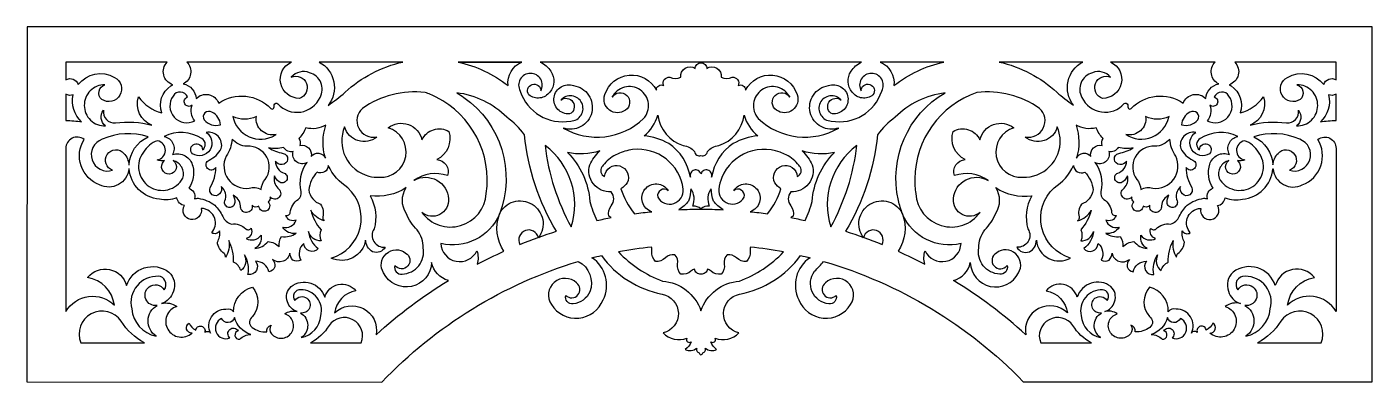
# Model space of a CAD drawing. Extents: x 1907 to 4205, y 120 to 727.
import ezdxf

# ---------------------------------------------------------------- set-up
doc = ezdxf.new("R2010")
doc.units = 0
doc.header["$MEASUREMENT"] = 0
doc.layers.add('DEFAULT_LAYER', color=1, linetype='Continuous')

msp = doc.modelspace()

# ---------------------------------------------------------------- linework, layer by layer
at = {"layer": 'DEFAULT_LAYER'}
for points in [[(4204.7, 120.7), (4204.7, 727.2), (1907, 727.2), (1906.7, 120.6), (2513.1, 120.1, -0.1297), (2848.7, 326.4, -0.378982), (2868.3, 274.6, -0.2707), (2840, 253.8, -0.252257), (2829.8, 257.6, -0.252257), (2827.4, 268.2, 0.208214), (2837.9, 264.1, 0.208214), (2848.1, 269, 0.208083), (2851.5, 279.9, 0.208083), (2845.8, 289.7, 0.3827), (2807.6, 290.6, 0.3824), (2802.6, 252.6, 0.2817), (2849.3, 229.6, 0.2816), (2891, 260.7, 0.3822), (2871.9, 332.6, -0.0055), (2888.2, 336.5, 0.1911), (2991.9, 270.5, -0.3543), (3019.6, 238, -0.3542), (2993.5, 204.1, 0.2865), (3034.2, 195, 0.3669), (3035.2, 189, 0.3672), (3041.3, 189, -0.1654), (3031.5, 176, 0.3037), (3050.9, 178.3, 0.227186), (3051.1, 173.4, 0.227186), (3055, 170.4, 0.2217), (3058.2, 166.6, 0.2217), (3061.5, 170.4, 0.227186), (3065.4, 173.4, 0.227186), (3065.5, 178.3, 0.3037), (3085, 176, -0.1654), (3075.2, 189, 0.3672), (3081.3, 189, 0.3669), (3082.3, 195, 0.2865), (3123, 204.1, -0.3542), (3096.9, 238, -0.3543), (3124.3, 270.5, 0.1911), (3228.3, 336.5, -0.0055), (3244.6, 332.6, 0.3822), (3225.5, 260.7, 0.2816), (3267.2, 229.6, 0.2817), (3313.9, 252.6, 0.3824), (3308.9, 290.6, 0.3827), (3270.7, 289.7, 0.208083), (3265, 279.9, 0.208083), (3268.4, 269, 0.208214), (3278.6, 264.1, 0.208214), (3289.1, 268.2, -0.252257), (3286.7, 257.6, -0.252257), (3276.5, 253.8, -0.2707), (3248.2, 274.6, -0.2705), (3252.4, 309.5, 0.0146), (3267.8, 326.4, -0.1297), (3608.8, 120.7), (4204.7, 120.7)], [(1973.3, 636.8, -0.229918), (1985.8, 637.9, -0.229918), (1994.3, 628.7, -0.3805), (2056.3, 640.8, -0.20738), (2067.5, 627.7, -0.20738), (2065.6, 610.5, -0.207512), (2051.7, 600.2, -0.207512), (2034.7, 603.2, -0.2732), (2030, 617.4, -0.2733), (2040.1, 628.4, 0.4194), (2004.7, 592.8, 0.4194), (2040.9, 558, -0.4136), (2037.6, 584.7, 0.227272), (2042.5, 569, 0.227272), (2057.9, 563, -0.1031), (2120.3, 559.1, -0.3944), (2097.5, 607.6, 0.1753), (2137, 580.4, -0.3425), (2152.5, 626.3, -0.0408), (2156.1, 628.3, -0.261139), (2140.4, 645, -0.261139), (2146.4, 667.2), (1973.3, 667.2), (1973.3, 636.8)], [(2335.5, 595.7, 0.253616), (2374.4, 581.7, 0.253616), (2407.5, 606.6, 0.230982), (2408.9, 632.1, 0.230982), (2389.6, 648.8, 0.3294), (2358.4, 641.1, -0.205666), (2373.7, 641.4, -0.205666), (2384.3, 630.5, -0.205578), (2383.8, 615.2, -0.205578), (2372.4, 605.1, -0.3534), (2340.3, 630.4, -0.3532), (2358.2, 667), (2358.5, 667.2), (2179.9, 667.2, -0.239396), (2186.4, 646.9, -0.239396), (2173.8, 629.8, -0.3479), (2195.8, 604.6, -0.255915), (2217.2, 611.4, -0.255915), (2234.4, 597, -0.3639), (2323.6, 587.8, 0.3751), (2328, 587.5, 0.1447), (2329.2, 594, -0.3079), (2331.7, 597, -0.308), (2335.5, 595.7)], [(2421.3, 593, 0.0273), (2450.2, 615.4, -0.1316), (2548.8, 667.2), (2406.1, 667.2, -0.220527), (2430.9, 633.6, -0.220527), (2421.3, 593)], [(2783.7, 667.2, -0.1556), (2801.7, 651.3, -0.348), (2799.8, 615.9, -0.210185), (2783.1, 605.7, -0.210185), (2764.3, 611.2, -0.243878), (2762.5, 621.5, -0.243878), (2769.9, 628.8, -0.244003), (2780.2, 627.1, -0.244003), (2784.6, 617.7, 0.266601), (2784.4, 637.8, 0.266601), (2766.9, 647.8, 0.266601), (2749.5, 637.7, 0.266601), (2749.4, 617.6, 0.3778), (2835.7, 566.3, 0.254397), (2853.6, 576.6, 0.254397), (2854.6, 597.2, 0.25452), (2837.9, 609.3, 0.25452), (2818.7, 601.8, -0.216763), (2829.8, 605.1, -0.216763), (2839.6, 598.8, -0.216633), (2841.3, 587.3, -0.216633), (2833.8, 578.4, -0.22633), (2813.7, 586.3, -0.22633), (2807.3, 606.9, -0.226373), (2819.2, 624.8, -0.226373), (2840.6, 626.9, -0.211409), (2866.3, 610.7, -0.211409), (2871.5, 580.8, -0.211497), (2853, 556.8, -0.211497), (2822.7, 554.4, 0.3319), (2960.3, 570.4, 0.216156), (2968.4, 596.3, 0.216156), (2954.3, 619.5, 0.216329), (2927.5, 624.1, 0.216329), (2906.4, 607, -0.226544), (2918.1, 614.6, -0.226544), (2931.4, 610.2, -0.226373), (2936.4, 597.1, -0.226373), (2929.3, 585, -0.3322), (2901.8, 585, -0.332), (2894, 611.4, -0.3053), (2935.5, 644.9, -0.3054), (2982.1, 619, -0.2724), (2986, 626.7, -0.2725), (2994.6, 627, -0.2712), (2995.6, 637.1, -0.2714), (3004.8, 641.2, 0.2226), (3023.9, 641.2, -0.3043), (3031.1, 656.8, -0.3045), (3048.3, 656, -0.414214), (3058.2, 665.9, -0.414214), (3068.2, 656, -0.3045), (3085.3, 656.8, -0.3043), (3092.6, 641.2, 0.2226), (3111.7, 641.2, -0.2714), (3120.9, 637.1, -0.2712), (3121.8, 627, -0.2725), (3130.4, 626.7, -0.2724), (3134.3, 619, -0.3054), (3181, 644.9, -0.3053), (3222.4, 611.4, -0.332), (3214.7, 585, -0.3322), (3187.2, 585, -0.226373), (3180.1, 597.1, -0.226373), (3185.1, 610.2, -0.226544), (3198.3, 614.6, -0.226544), (3210.1, 607, 0.216329), (3189, 624.1, 0.216329), (3162.2, 619.5, 0.216156), (3148, 596.3, 0.216156), (3156.2, 570.4, 0.3319), (3293.8, 554.4, -0.211497), (3263.5, 556.8, -0.211497), (3244.9, 580.8, -0.211409), (3250.2, 610.7, -0.211409), (3275.9, 626.9, -0.226373), (3297.3, 624.8, -0.226373), (3309.2, 606.9, -0.22633), (3302.7, 586.3, -0.22633), (3282.7, 578.4, -0.216633), (3275.2, 587.3, -0.216633), (3276.9, 598.8, -0.216763), (3286.7, 605.1, -0.216763), (3297.8, 601.8, 0.25452), (3278.6, 609.3, 0.25452), (3261.9, 597.2, 0.254397), (3262.9, 576.6, 0.254397), (3280.8, 566.3, 0.3778), (3367, 617.6, 0.266601), (3367, 637.7, 0.266601), (3349.5, 647.8, 0.266601), (3332.1, 637.8, 0.266601), (3331.9, 617.7, -0.244003), (3336.3, 627.1, -0.244003), (3346.6, 628.8, -0.243878), (3353.9, 621.5, -0.243878), (3352.1, 611.2, -0.210185), (3333.4, 605.7, -0.210185), (3316.7, 615.9, -0.348), (3314.7, 651.3, -0.1556), (3332.7, 667.2), (2783.7, 667.2)], [(3694.4, 593.7, -0.220527), (3685.4, 634.2, -0.220527), (3710.4, 667.2), (3567.7, 667.2, -0.1316), (3666.3, 615.4, 0.0273), (3694.4, 593.7)], [(3781.3, 596.1, -0.308), (3784.8, 597, -0.3079), (3787.3, 594, 0.1447), (3788.4, 587.5, 0.3751), (3792.9, 587.8, -0.3639), (3882, 597, -0.255915), (3899.3, 611.4, -0.255915), (3920.7, 604.6, -0.3479), (3942.7, 629.8, -0.239396), (3930.1, 646.9, -0.239396), (3936.6, 667.2), (3758, 667.2), (3758.3, 667, -0.3532), (3776.2, 630.4, -0.3534), (3744.1, 605.1, -0.205578), (3732.7, 615.2, -0.205578), (3732.2, 630.5, -0.205666), (3742.8, 641.4, -0.205666), (3758.1, 641.1, 0.3294), (3726.9, 648.8, 0.230982), (3707.6, 632.1, 0.230982), (3709, 606.6, 0.253616), (3742.3, 581.8, 0.253616), (3781.3, 596.1)], [(4143.2, 636.8), (4143.2, 667.2), (3970, 667.2, -0.261139), (3976.1, 645, -0.261139), (3960.3, 628.3, -0.0408), (3964, 626.3, -0.3425), (3979.5, 580.4, 0.1753), (4019, 607.6, -0.3944), (3996.2, 559.1, -0.1031), (4058.6, 563, 0.227272), (4073.9, 569, 0.227272), (4078.9, 584.7, -0.4136), (4075.6, 558, 0.4194), (4111.8, 592.8, 0.4194), (4076.4, 628.4, -0.2733), (4086.5, 617.4, -0.2732), (4081.8, 603.2, -0.207512), (4064.8, 600.2, -0.207512), (4050.9, 610.5, -0.20738), (4048.9, 627.7, -0.20738), (4060.1, 640.8, -0.3805), (4122.2, 628.7, -0.229918), (4130.7, 637.9, -0.229918), (4143.2, 636.8)], [(1973.3, 567, -0.0571), (2000.2, 564.7, -0.2747), (1985.9, 611.2, -0.2334), (1973.3, 612.2), (1973.3, 567)], [(2193.4, 566.6, -0.2558), (2189, 593.2, -0.223628), (2182.1, 591.5, -0.223628), (2176.5, 595.7, -0.223499), (2176.1, 602.7, -0.223499), (2181.3, 607.5, 0.2814), (2169.3, 615.9, 0.2814), (2156.3, 609.1, 0.3458), (2158.2, 573.2, 0.3461), (2193.4, 566.6)], [(2586.8, 615.3, 0.1799), (2479.8, 588, 0.3354), (2473.5, 554.2, 0.3357), (2504.3, 539, -0.255054), (2472.2, 532.8, -0.255054), (2449.5, 556.4, 0.21776), (2450.9, 504.9, 0.21776), (2490.7, 472.2, 0.0736), (2508.8, 470.2, 0.3792), (2553.8, 505.8, 0.3791), (2523.9, 554.8, -0.256898), (2558.5, 560.4, -0.256898), (2581.6, 534.2, -0.210098), (2601.5, 551.5, -0.210098), (2627.7, 548.5, -0.3695), (2606.8, 500.5, -0.233148), (2622.8, 491.4, -0.233148), (2625.2, 473.2, 0.2388), (2567.9, 464.9, -0.0075), (2568.9, 465.5, -0.254931), (2606.8, 465.2, -0.254931), (2627, 433.3, -0.3024), (2612, 406.5, -0.3026), (2581.5, 410.1, 0.3161), (2647.7, 387.6, 0.3159), (2691.4, 442.2, 0.3244), (2605.8, 607.3, 0.0325), (2586.8, 615.3)], [(2749, 355.5, -0.0201), (2811.5, 377.9, -0.1129), (2756.9, 543, 0.0712), (2726.5, 572.8, 0.1682), (2641.1, 614.5, -0.0213), (2653.2, 606.8, -0.3456), (2713.8, 407.4, -0.3695), (2614, 357.1, 0.3476), (2639.8, 326.6, 0.3478), (2675.5, 344.7, -0.1466), (2675.9, 321.7, -0.0153), (2721.3, 343.7, -0.2296), (2713.8, 407.4, -0.212675), (2738, 428.3, -0.212675), (2769.6, 424.2, -0.212544), (2787.8, 398, -0.212544), (2780.5, 366.9, 0.215808), (2772.1, 378.1, 0.215808), (2758.2, 379.1, 0.215678), (2748.3, 369.4, 0.215678), (2749, 355.5)], [(3305, 377.9, -0.0201), (3367.5, 355.5, 0.215678), (3368.2, 369.4, 0.215678), (3358.2, 379.1, 0.215808), (3344.4, 378.1, 0.215808), (3336, 366.9, -0.212544), (3328.7, 398, -0.212544), (3346.8, 424.2, -0.212675), (3378.5, 428.3, -0.212675), (3402.7, 407.4, -0.2296), (3395.2, 343.7, -0.0153), (3440.6, 321.7, -0.1466), (3441, 344.7, 0.3478), (3476.7, 326.6, 0.3476), (3502.5, 357.1, -0.3695), (3402.7, 407.4, -0.0358), (3395.6, 430.5, -0.3295), (3475.3, 614.5, 0.1682), (3390, 572.8, 0.0712), (3359.6, 543, -0.1129), (3305, 377.9)], [(3425.1, 442.2, 0.3159), (3468.8, 387.6, 0.3161), (3535, 410.1, -0.3026), (3504.5, 406.5, -0.3024), (3489.4, 433.3, -0.0058), (3489.5, 434.2, -0.255833), (3510.6, 465.7, -0.255833), (3548.6, 464.9, 0.2388), (3491.2, 473.2, -0.233148), (3493.7, 491.4, -0.233148), (3509.7, 500.5, -0.3695), (3488.8, 548.5, -0.210098), (3515, 551.5, -0.210098), (3534.8, 534.2, -0.256898), (3558, 560.4, -0.256898), (3592.6, 554.8, 0.3791), (3562.7, 505.8, 0.3792), (3607.7, 470.2, 0.208828), (3653.9, 488.4, 0.208828), (3671.9, 534.6, 0.0908), (3666.9, 556.4, -0.255054), (3644.3, 532.8, -0.255054), (3612.2, 539, 0.3357), (3643, 554.2, 0.3354), (3636.7, 588, 0.1799), (3529.7, 615.3, 0.3158), (3423.4, 467.7, 0.0403), (3425.1, 442.2)], [(3927.5, 593.2, -0.2558), (3923.1, 566.6, 0.3461), (3958.3, 573.2, 0.3458), (3960.2, 609.1, 0.2814), (3947.2, 615.9, 0.2814), (3935.2, 607.5, -0.223499), (3940.4, 602.7, -0.223499), (3940, 595.7, -0.223628), (3934.3, 591.5, -0.223628), (3927.5, 593.2)], [(4143.2, 567), (4143.2, 612.2, -0.2334), (4130.5, 611.2, -0.2747), (4116.3, 564.7, -0.0571), (4143.2, 567)], [(2209.4, 568.3, 0.2918), (2237.2, 559.8, 0.2837), (2222.9, 581.3, 0.3517), (2210.9, 580.2, 0.3514), (2209.4, 568.3)], [(2984.5, 576.5, 0.2911), (3028, 524.3, -0.2056), (3047.1, 514, 0.212151), (3051.1, 508.1, 0.212151), (3058.2, 507.2, 0.212151), (3065.3, 508.1, 0.212151), (3069.4, 514, -0.2056), (3088.5, 524.3, 0.2911), (3132, 576.5, 0.1571), (3155.4, 540.8, 0.1162), (3113.4, 527.8, 0.2071), (3076.3, 470.5, 0.4185), (3070, 482.4, 0.4187), (3058.2, 475.9, 0.4187), (3046.5, 482.4, 0.4185), (3040.1, 470.5, 0.2071), (3003.1, 527.8, 0.1162), (2961, 540.8, 0.1571), (2984.5, 576.5)], [(3893.6, 581.3, 0.2837), (3879.3, 559.8, 0.2918), (3907.1, 568.3, 0.3514), (3905.6, 580.2, 0.3517), (3893.6, 581.3)], [(2298.7, 574.1, -0.2399), (2258.6, 574.1, 0.24467), (2286.3, 539.4, 0.24467), (2330.6, 542.2, 0.0107), (2332.4, 543.3, -0.248288), (2307.4, 549.8, -0.248288), (2298.7, 574.1)], [(2371.4, 536.7, -0.2112), (2372.9, 524.5, -0.259959), (2387.8, 520.5, -0.259959), (2392.3, 505.8, -0.265553), (2405.2, 511.4, -0.265553), (2416.6, 503.1, -0.157), (2417.6, 559.5, -0.2057), (2383.2, 554.8, -0.0959), (2371.4, 536.7)], [(3743.6, 524.5, -0.2112), (3745.1, 536.7, -0.0959), (3733.3, 554.8, -0.2057), (3698.9, 559.5, -0.157), (3699.9, 503.1, -0.265553), (3711.3, 511.4, -0.265553), (3724.2, 505.8, -0.259959), (3728.7, 520.5, -0.259959), (3743.6, 524.5)], [(3857.9, 574.1, -0.2399), (3817.8, 574.1, -0.248288), (3809.1, 549.8, -0.248288), (3784.1, 543.3, 0.247292), (3828.7, 538.8, 0.247292), (3857.6, 573, 0.0057), (3857.9, 574.1)], [(2573.5, 380.1, -0.1009), (2554.7, 408.8, -0.3009), (2554.7, 452.5, -0.1768), (2493.1, 438.4, -0.2024), (2499.7, 381.9, 0.2866), (2499.5, 360.3, 0.2868), (2518.9, 350.7, -0.3578), (2497.2, 342.8, -0.2409), (2485.2, 362.7, -0.237418), (2463.6, 332.7, -0.237418), (2426.7, 332.2, 0.2711), (2475.9, 384, 0.271), (2454.9, 452.4, -0.1391), (2421.6, 490.1, -0.258328), (2415.1, 479.4, -0.258328), (2402.6, 479.2, 0.163), (2388.2, 448.5, 0.2751), (2408.5, 424.1, -0.2274), (2412.1, 402.4, 0.2788), (2414.7, 396, -0.2109), (2391.7, 413.9, 0.1195), (2409.2, 380.5, 0.2137), (2409.5, 361.5, -0.3571), (2387.5, 377.8, 0.2079), (2404.4, 348.4, -0.318), (2389.1, 344.2, -0.3178), (2380, 357.2, 0.3569), (2374.4, 328.8, -0.3228), (2361.2, 328.8, -0.2065), (2355.9, 340.4, -0.264382), (2344.2, 326.6, -0.264382), (2326.5, 329.6, -0.2075), (2330, 317.2, -0.3227), (2320, 308.6, 0.357), (2297.2, 326.6, -0.3177), (2298.8, 310.8, -0.318), (2284.4, 304.1, 0.2078), (2278.2, 337.4, -0.3569), (2272.1, 310.7, 0.2138), (2259.9, 325.3, 0.1195), (2251.6, 362.1, -0.2108), (2245.7, 333.5, 0.2788), (2243.5, 340.1, -0.2275), (2232.1, 359.2, 0.1679), (2236, 378.8, -0.206502), (2230, 374.1, -0.206502), (2222.5, 375.2, 0.2468), (2227.8, 399.9, 0.3197), (2204.3, 416.9, -0.250276), (2200.5, 402.7, -0.250276), (2186.6, 398, -0.250234), (2175, 407.1, -0.250234), (2176, 421.8, -0.3368), (2162.8, 435.1, -0.1652), (2133, 433, -0.3722), (2081.4, 484.4, -0.0254), (2081, 484.4, -0.246877), (2063.1, 457.7, -0.246877), (2031, 457.3, -0.2241), (1999.4, 489.8, -0.2241), (2004.3, 534.8, 0.2863), (1984, 536.9, 0.2861), (1973.3, 519.5), (1973.3, 240.8, -0.23196), (2012.1, 266.4, -0.23196), (2056.1, 251.4, 0.3262), (2010.3, 299.1, -0.2822), (2048, 312.5, -0.2821), (2077.1, 285, -0.244837), (2107.1, 315.3, -0.244837), (2149.2, 308.1, -0.3131), (2156.9, 275.4, -0.2527), (2136.5, 254.3, -0.2275), (2162.7, 249.4, 0.227357), (2145.7, 233.6, 0.227357), (2147.4, 210.4, 0.227528), (2166.6, 197.3, 0.227528), (2188.8, 203.9, -0.3456), (2179.6, 210.5, -0.3454), (2183.8, 221, 0.1756), (2195.2, 208.6, -0.21975), (2198.4, 214.4, -0.21975), (2204.9, 215.7, -0.219707), (2210.1, 211.6, -0.219707), (2210.4, 205, -0.235519), (2215.7, 206.8, -0.235519), (2220.4, 203.7, -0.261179), (2221.9, 231.6, -0.261179), (2246.5, 244.9, -0.3348), (2259.9, 240.3, -0.3556), (2292.2, 282.3, -0.3668), (2292.3, 232.1, 0.257184), (2286.9, 223.1, 0.257184), (2291.5, 213.7, 0.1842), (2316.4, 205.8, -0.4022), (2324.1, 217.4, 0.3406), (2324.5, 202.7, 0.236828), (2342, 195, 0.236828), (2358.7, 204.4, 0.236659), (2361.1, 223.5, 0.236659), (2347.3, 236.8, -0.2275), (2368.2, 240.7, -0.2527), (2351.9, 257.5, -0.3131), (2358.1, 283.5, -0.244837), (2391.6, 289.3, -0.244837), (2415.6, 265.1, -0.2821), (2438.7, 287, -0.2822), (2468.7, 276.3, 0.3262), (2432.3, 238.3, -0.328), (2481.5, 245.8, -0.3277), (2503.4, 201.1, -0.0469), (2626.8, 293.8, -0.2831), (2598.1, 324.4, -0.3415), (2564, 283.8, -0.3416), (2516, 306.6, -0.3634), (2520.5, 339.5, -0.3637), (2553.7, 340.7, -0.225173), (2560.9, 330.6, -0.225173), (2557.6, 318.7, -0.225345), (2546.3, 313.6, -0.225345), (2535.2, 319.2, 0.252257), (2537.7, 308.6, 0.252257), (2547.9, 304.8, 0.220268), (2576.1, 319, 0.220268), (2583.6, 349.6, 0.174281), (2573.5, 380.1)], [(2072.4, 511.1, -0.161), (2081.1, 491.2, -0.0143), (2081.3, 491.2, -0.281), (2113.8, 539.3, 0.1899), (2035.5, 535.1, 0.4106), (2018.1, 499.9, 0.4109), (2053.1, 482.1, -0.232214), (2041.9, 493.4, -0.232214), (2044, 509.1, -0.232384), (2057.8, 517.1, -0.232384), (2072.4, 511.1)], [(2105.9, 513, 0.209222), (2098, 481.6, 0.209222), (2115.7, 454.4, 0.209397), (2147.6, 449, 0.209397), (2173.2, 468.8, 0.201652), (2171.1, 487.3, 0.201652), (2156.4, 498.7, -0.3201), (2161.6, 484.9, -0.3203), (2150.2, 475.5, -0.3203), (2137.7, 483.2, -0.3201), (2140.9, 497.6, -0.0143), (2141.7, 498.9, -0.1537), (2129.1, 499.9, 0.3692), (2143.3, 515.9, 0.3692), (2129.8, 532.5, 0.193), (2105.9, 513)], [(2190, 489, -0.2327), (2183.2, 451.8, -0.3826), (2193.2, 433.6, -0.0589), (2199.5, 434.3, -0.1219), (2227.7, 422.6, -0.0812), (2241.2, 403.2, 0.2245), (2256, 390.3, -0.2291), (2280.7, 381.9, 0.207117), (2285.5, 380.5, 0.207117), (2289.8, 383, -0.214939), (2289.6, 372.3, -0.214939), (2281.5, 365.5, 0.3854), (2306.7, 371.2, -0.3235), (2295.9, 348.5, 0.1994), (2318.7, 360.3, -0.1769), (2337.8, 351.2, -0.1869), (2341.8, 368.9, 0.1995), (2366.8, 374.7, -0.3237), (2343.8, 384.9, 0.3853), (2366.7, 396.9, -0.21507), (2356.1, 396.9, -0.21507), (2349, 404.8, 0.207073), (2354, 405.8, 0.207073), (2356.7, 410, -0.229), (2370, 432.4, 0.3119), (2375.1, 445.6, -0.21), (2385.2, 495.7, -0.316), (2367, 496.6, -0.3157), (2361.7, 514.1, -0.3291), (2345.2, 521.3, -0.1137), (2319.7, 520.3, 0.0896), (2344.4, 511.1, -0.3762), (2352, 500.8, -0.3763), (2342.7, 491.9, -0.2833), (2331.2, 497.6, 0.3233), (2346.3, 477.3, -0.217067), (2351.1, 472, -0.217067), (2350.3, 464.9, -0.21724), (2344.4, 460.8, -0.21724), (2337.4, 462.6, -0.1227), (2329.6, 472.6, 0.2499), (2335.4, 451.4, -0.224787), (2340.2, 444.2, -0.224787), (2337.6, 436, -0.224959), (2329.6, 432.8, -0.224959), (2322.1, 436.9, -0.3025), (2318.6, 428, -0.249117), (2321.4, 419.8, -0.249117), (2316.2, 412.9, -0.249241), (2307.6, 413.4, -0.249241), (2303.1, 420.8, -0.4003), (2291.4, 422.5, -0.22483), (2289.7, 414, -0.22483), (2282.1, 410, -0.22483), (2274.2, 413.3, -0.22483), (2271.7, 421.5, 0.2499), (2259.1, 439.5, -0.1227), (2261.8, 427.1, -0.217153), (2258.8, 420.6, -0.217153), (2251.8, 418.6, -0.21711), (2245.8, 422.6, -0.21711), (2244.8, 429.7, 0.3232), (2238.8, 454.3, -0.2831), (2235.9, 441.8, -0.3764), (2223.2, 440.3, -0.3761), (2220, 452.7, 0.1209), (2229.7, 486.8, -0.236152), (2222.8, 482.5, -0.236152), (2215.2, 485.4, -0.235984), (2213, 493.2, -0.235984), (2217.9, 499.7, 0.1632), (2238.8, 519.1, 0.25657), (2233.4, 540.2, 0.25657), (2212.7, 547, -0.416), (2219.5, 517.1, -0.4163), (2189.6, 510.5, -0.254725), (2186.7, 519.6, -0.254725), (2192.9, 526.9, -0.254848), (2202.3, 525.8, -0.254848), (2206.5, 517.2, 0.2686), (2211.5, 527, 0.2686), (2205.5, 536.2, 0.2663), (2141.3, 539.8, -0.241536), (2156.2, 528, -0.241536), (2155.3, 508.9, -0.212718), (2177.1, 506.7, -0.212718), (2190, 489)], [(2286.5, 451.6, -0.2366), (2306.7, 449.3, -0.1534), (2313.8, 466.6, 0.2926), (2316.5, 504.8, 0.2928), (2282.9, 523.2, -0.2113), (2257.1, 535.6, -0.1425), (2247.2, 506.3, 0.2756), (2250.5, 467.2, 0.2758), (2286.5, 451.6)], [(3543, 380.1, 0.1009), (3561.8, 408.8, 0.3009), (3561.8, 452.5, 0.1768), (3623.3, 438.4, 0.2024), (3616.8, 381.9, -0.2866), (3616.9, 360.3, -0.2868), (3597.6, 350.7, 0.3578), (3619.3, 342.8, 0.293), (3631.2, 362.7, 0.25341), (3652.2, 331.6, 0.25341), (3689.7, 332.2, -0.2711), (3640.5, 384, -0.271), (3661.6, 452.4, 0.1391), (3694.8, 490.1, 0.258328), (3701.4, 479.4, 0.258328), (3713.9, 479.2, -0.163), (3728.3, 448.5, -0.2751), (3708, 424.1, 0.2274), (3704.4, 402.4, -0.2788), (3701.7, 396, 0.2109), (3724.8, 413.9, -0.1195), (3707.2, 380.5, -0.2137), (3707, 361.5, 0.3571), (3729, 377.8, -0.2079), (3712.1, 348.4, 0.318), (3727.4, 344.2, 0.3178), (3736.5, 357.2, -0.3569), (3742, 328.8, 0.3228), (3755.3, 328.8, 0.2065), (3760.6, 340.4, 0.264382), (3772.2, 326.6, 0.264382), (3790, 329.6, 0.2075), (3786.5, 317.2, 0.3227), (3796.5, 308.6, -0.357), (3819.3, 326.6, 0.3177), (3817.7, 310.8, 0.318), (3832, 304.1, -0.2078), (3838.3, 337.4, 0.3569), (3844.4, 310.7, -0.2138), (3856.5, 325.3, -0.1195), (3864.9, 362.1, 0.2108), (3870.8, 333.5, -0.2788), (3873, 340.1, 0.2275), (3884.3, 359.2, -0.1679), (3880.5, 378.8, 0.206502), (3886.5, 374.1, 0.206502), (3894, 375.2, -0.2468), (3888.7, 399.9, -0.3197), (3912.2, 416.9, 0.250276), (3916, 402.7, 0.250276), (3929.9, 398, 0.250234), (3941.5, 407.1, 0.250234), (3940.5, 421.8, 0.3368), (3953.7, 435.1, 0.1652), (3983.5, 433, 0.3722), (4035.1, 484.4, 0.0254), (4035.5, 484.4, 0.246877), (4053.3, 457.7, 0.246877), (4085.5, 457.3, 0.2241), (4117.1, 489.8, 0.2241), (4112.2, 534.8, -0.2863), (4132.5, 536.9, -0.2861), (4143.2, 519.5), (4143.2, 240.8, 0.23196), (4104.4, 266.4, 0.23196), (4060.4, 251.4, -0.3262), (4106.2, 299.1, 0.2822), (4068.5, 312.5, 0.2821), (4039.4, 285, 0.244837), (4009.3, 315.3, 0.244837), (3967.3, 308.1, 0.3131), (3959.5, 275.4, 0.2527), (3980, 254.3, 0.2275), (3953.8, 249.4, -0.227357), (3970.8, 233.6, -0.227357), (3969, 210.4, -0.227528), (3949.9, 197.3, -0.227528), (3927.7, 203.9, 0.3456), (3936.9, 210.5, 0.3454), (3932.7, 221, -0.1756), (3921.3, 208.6, 0.21975), (3918.1, 214.4, 0.21975), (3911.6, 215.7, 0.219707), (3906.4, 211.6, 0.219707), (3906.1, 205, 0.235519), (3900.8, 206.8, 0.235519), (3896.1, 203.7, 0.261179), (3894.6, 231.6, 0.261179), (3870, 244.9, 0.3348), (3856.6, 240.3, 0.3556), (3824.3, 282.3, 0.3668), (3824.2, 232.1, -0.257184), (3829.6, 223.1, -0.257184), (3824.9, 213.7, -0.1842), (3800.1, 205.8, 0.4022), (3792.3, 217.4, -0.3406), (3792, 202.7, -0.236828), (3774.5, 195, -0.236828), (3757.8, 204.4, -0.236659), (3755.3, 223.5, -0.236659), (3769.2, 236.8, 0.2275), (3748.2, 240.7, 0.2527), (3764.5, 257.5, 0.3131), (3758.4, 283.5, 0.244837), (3724.9, 289.3, 0.244837), (3700.9, 265.1, 0.2821), (3677.8, 287, 0.2822), (3647.8, 276.3, -0.3262), (3684.2, 238.3, 0.328), (3635, 245.8, 0.3277), (3613.1, 201.1, 0.0469), (3489.6, 293.8, 0.2831), (3518.3, 324.4, 0.3415), (3552.5, 283.8, 0.3416), (3600.5, 306.6, 0.3634), (3595.9, 339.5, 0.3637), (3562.8, 340.7, 0.225173), (3555.6, 330.6, 0.225173), (3558.9, 318.7, 0.225345), (3570.2, 313.6, 0.225345), (3581.3, 319.2, -0.252257), (3578.8, 308.6, -0.252257), (3568.6, 304.8, -0.220268), (3540.4, 319, -0.220268), (3532.9, 349.6, -0.17164), (3543, 380.1)], [(3927.5, 492.4, -0.212718), (3940.6, 508.2, -0.212718), (3961.2, 508.9, -0.241536), (3960.3, 528, -0.241536), (3975.2, 539.8, 0.2663), (3911, 536.2, 0.2686), (3905, 527, 0.2686), (3910, 517.2, -0.254848), (3914.2, 525.8, -0.254848), (3923.6, 526.9, -0.254725), (3929.7, 519.6, -0.254725), (3926.9, 510.5, -0.4163), (3897, 517.1, -0.416), (3903.7, 547, 0.25657), (3883, 540.2, 0.25657), (3877.7, 519.1, 0.1632), (3898.6, 499.7, -0.235984), (3903.5, 493.2, -0.235984), (3901.3, 485.4, -0.236152), (3893.7, 482.5, -0.236152), (3886.8, 486.8, 0.1209), (3896.5, 452.7, -0.3761), (3893.3, 440.3, -0.3764), (3880.6, 441.8, -0.2831), (3877.6, 454.3, 0.3232), (3871.7, 429.7, -0.21711), (3870.7, 422.6, -0.21711), (3864.7, 418.6, -0.217153), (3857.7, 420.6, -0.217153), (3854.6, 427.1, -0.1227), (3857.4, 439.5, 0.2499), (3844.8, 421.5, -0.22483), (3842.3, 413.3, -0.22483), (3834.4, 410, -0.22483), (3826.8, 414, -0.22483), (3825.1, 422.5, -0.4003), (3813.4, 420.8, -0.249241), (3808.9, 413.4, -0.249241), (3800.3, 412.9, -0.249117), (3795.1, 419.8, -0.249117), (3797.9, 428, -0.3025), (3794.4, 436.9, -0.224959), (3786.8, 432.8, -0.224959), (3778.9, 436, -0.224787), (3776.3, 444.2, -0.224787), (3781.1, 451.4, 0.2499), (3786.9, 472.6, -0.1227), (3779.1, 462.6, -0.21724), (3772.1, 460.8, -0.21724), (3766.2, 464.9, -0.217067), (3765.3, 472, -0.217067), (3770.2, 477.3, 0.3233), (3785.2, 497.6, -0.2833), (3773.8, 491.9, -0.3763), (3764.5, 500.8, -0.3762), (3772, 511.1, 0.0896), (3796.8, 520.3, -0.1137), (3771.2, 521.3, -0.3291), (3754.7, 514.1, -0.3157), (3749.4, 496.6, -0.316), (3731.3, 495.7, -0.21), (3741.4, 445.6, 0.3119), (3746.5, 432.4, -0.229), (3759.8, 410, 0.207073), (3762.5, 405.8, 0.207073), (3767.5, 404.8, -0.21507), (3760.4, 396.9, -0.21507), (3749.8, 396.9, 0.3853), (3772.6, 384.9, -0.3237), (3749.6, 374.7, 0.1995), (3774.6, 368.9, -0.1869), (3778.7, 351.2, -0.1769), (3797.8, 360.3, 0.1994), (3820.6, 348.5, -0.3235), (3809.8, 371.2, 0.3854), (3834.9, 365.5, -0.214939), (3826.8, 372.3, -0.214939), (3826.6, 383, 0.207117), (3831, 380.5, 0.207117), (3835.8, 381.9, -0.2291), (3860.5, 390.3, 0.2245), (3875.3, 403.2, -0.0812), (3888.8, 422.6, -0.1219), (3917, 434.3, -0.0589), (3923.3, 433.6, -0.3826), (3933.2, 451.8, -0.2327), (3927.5, 492.4)], [(3869.3, 506.3, -0.1425), (3859.4, 535.6, -0.2113), (3833.5, 523.2, 0.2928), (3800, 504.8, 0.2926), (3802.6, 466.6, -0.1534), (3809.8, 449.3, -0.2366), (3830, 451.6, 0.2758), (3866, 467.2, 0.2756), (3869.3, 506.3)], [(3986.7, 532.5, 0.3692), (3973.1, 515.9, 0.3692), (3987.4, 499.9, -0.1537), (3974.7, 498.9, -0.0143), (3975.6, 497.6, -0.3201), (3978.8, 483.2, -0.3203), (3966.3, 475.5, -0.3203), (3954.9, 484.9, -0.3201), (3960, 498.7, 0.201652), (3945.4, 487.3, 0.201652), (3943.2, 468.8, 0.209397), (3968.9, 449, 0.209397), (4000.8, 454.4, 0.209222), (4018.5, 481.6, 0.209222), (4010.5, 513, 0.193), (3986.7, 532.5)], [(4035.4, 491.2, -0.161), (4044, 511.1, -0.232384), (4058.7, 517.1, -0.232384), (4072.4, 509.1, -0.232214), (4074.5, 493.4, -0.232214), (4063.4, 482.1, 0.4109), (4098.3, 499.9, 0.4106), (4081, 535.1, 0.1899), (4002.7, 539.3, -0.281), (4035.2, 491.2, -0.0143), (4035.4, 491.2)], [(2792, 524.5, 0.097), (2836.5, 385.3, 0.3198), (2792, 524.5)], [(2880.4, 396.3, -0.0076), (2905, 401.3, -0.0545), (2900.9, 403.8, -0.2136), (2904.8, 421.4, 0.36), (2904.8, 445.2, -0.246503), (2874.5, 458.8, -0.246503), (2868.4, 491.5, -0.0904), (2885.2, 515.3, -0.1361), (2830.1, 512.7, -0.1803), (2868.4, 428.9, 0.043), (2880.4, 396.3)], [(2944.4, 407.8, -0.0091), (2974.2, 411.4, -0.24617), (2958.3, 427.4, -0.24617), (2962.4, 449.6, -0.246336), (2983, 458.9, -0.246336), (3002.4, 447.2, 0.3271), (2989.4, 448.4, 0.3269), (2984.3, 436.4, 0.3574), (3011.7, 425.4, 0.3573), (3027.8, 450.1, 0.4112), (2941.5, 517.5, 0.0871), (2915.8, 509.7, 0.135), (2893.2, 493.2, 0.0238), (2889, 488, 0.237713), (2887.3, 478.7, 0.237713), (2893.7, 471.8, -0.224573), (2902.5, 486.8, -0.224573), (2919.7, 489.5, -0.224487), (2932.7, 477.9, -0.224487), (2932, 460.6, -0.1011), (2921.6, 450.7, 0.0923), (2944.4, 407.8)], [(3142.3, 411.4, -0.0091), (3172.1, 407.8, 0.0923), (3194.8, 450.7, -0.1011), (3184.5, 460.6, -0.224487), (3183.8, 477.9, -0.224487), (3196.8, 489.5, -0.224573), (3214, 486.8, -0.224573), (3222.8, 471.8, 0.237713), (3229.2, 478.7, 0.237713), (3227.5, 488, 0.0238), (3223.3, 493.2, 0.135), (3200.7, 509.7, 0.208959), (3138.5, 513.1, 0.208959), (3093.8, 469.7, 0.0652), (3088.7, 450.1, 0.3573), (3104.8, 425.4, 0.3574), (3132.1, 436.4, 0.3269), (3127.1, 448.4, 0.3271), (3114.1, 447.2, -0.246336), (3133.5, 458.9, -0.246336), (3154.1, 449.6, -0.24617), (3158.2, 427.4, -0.24617), (3142.3, 411.4)], [(3211.5, 401.3, -0.0076), (3236.1, 396.3, 0.043), (3248.1, 428.9, -0.1803), (3286.4, 512.7, -0.1361), (3231.3, 515.3, -0.0904), (3248.1, 491.5, -0.246503), (3242, 458.8, -0.246503), (3211.7, 445.2, 0.36), (3211.7, 421.4, -0.2136), (3215.6, 403.8, -0.0545), (3211.5, 401.3)], [(3280, 385.3, 0.097), (3324.5, 524.5, 0.3198), (3280, 385.3)], [(3020.2, 414.8, -0.0115), (3058.2, 415.6, -0.0115), (3096.3, 414.8, -0.1057), (3079.5, 429.6, -0.0626), (3075.4, 450.6, 0.2469), (3072.2, 421, 0.203), (3058.2, 416.1, 0.203), (3044.3, 421, 0.2469), (3041.1, 450.6, -0.0626), (3037, 429.6, -0.1057), (3020.2, 414.8)], [(2917.3, 342.5, 0.1127), (2992.5, 292.8, -0.297), (3058.2, 242.2, -0.297), (3124, 292.8, 0.1127), (3199.2, 342.5, 0.0187), (3142.8, 351, 0.1036), (3142.2, 343.3, -0.2136), (3136, 326.4, -0.2137), (3118.9, 332.3, 0.2387), (3103, 337.8, 0.2385), (3098.1, 321.7, -0.2136), (3092.7, 304.5, -0.2137), (3075.4, 309.5, 0.0996), (3069.2, 313.4, -0.207424), (3065.6, 306.7, -0.207424), (3058.2, 304.7, -0.207424), (3050.9, 306.7, -0.207424), (3047.3, 313.4, 0.0996), (3041.1, 309.5, -0.2137), (3023.8, 304.5, -0.2136), (3018.4, 321.7, 0.2385), (3013.5, 337.8, 0.2387), (2997.5, 332.3, -0.2137), (2980.5, 326.4, -0.2136), (2974.3, 343.3, 0.1036), (2973.7, 351, 0.0187), (2917.3, 342.5)], [(2131.6, 300.9, 0.236912), (2094.8, 284.7, 0.236912), (2085.8, 245.5, 0.337), (2127.4, 198.8, -0.258981), (2113.7, 225.5, -0.258981), (2129, 251.2, -0.3436), (2109.9, 261.6, -0.3434), (2115.3, 282.7, -0.216112), (2129.3, 286.1, -0.216112), (2141.2, 277.8, 0.2985), (2142.6, 293.5, 0.2987), (2131.6, 300.9)], [(3987.7, 301, 0.2987), (3973.9, 293.5, 0.2985), (3975.3, 277.8, -0.216112), (3987.2, 286.1, -0.216112), (4001.2, 282.7, -0.3434), (4006.6, 261.6, -0.3436), (3987.4, 251.2, -0.258981), (4002.8, 225.5, -0.258981), (3989.1, 198.8, 0.337), (4030.7, 245.5, 0.236912), (4023.1, 284, 0.236912), (3987.7, 301)], [(2374.4, 277.8, 0.2987), (2363.4, 271.9, 0.2985), (2364.5, 259.4, -0.216112), (2373.9, 266, -0.216112), (2385.1, 263.3, -0.3434), (2389.4, 246.5, -0.3436), (2374.2, 238.2, -0.258981), (2386.4, 217.7, -0.258981), (2375.5, 196.4, 0.337), (2408.6, 233.6, 0.236912), (2402.6, 264.3, 0.236912), (2374.4, 277.8)], [(3744.4, 277.8, 0.236912), (3715, 264.9, 0.236912), (3707.8, 233.6, 0.337), (3741, 196.4, -0.258981), (3730.1, 217.7, -0.258981), (3742.3, 238.2, -0.3436), (3727.1, 246.5, -0.3434), (3731.3, 263.3, -0.216112), (3742.5, 266, -0.216112), (3752, 259.4, 0.2985), (3753.1, 271.9, 0.2987), (3744.4, 277.8)], [(1998.8, 187.2), (2107.5, 187.2, -0.1335), (2067.9, 224.2, 0.3852), (2016.7, 236.9, 0.3849), (1998.8, 187.2)], [(2289.2, 201.5, -0.2537), (2261.4, 230.3, -0.3136), (2250.8, 221.9, -0.3137), (2239.3, 228.9, 0.407), (2230.2, 205.2, 0.4072), (2253.6, 195.5, -0.222423), (2250, 202.7, -0.222423), (2253.3, 210.1, -0.222596), (2260.9, 212.3, -0.222596), (2267.6, 207.8, 0.3985), (2262.2, 199.4, 0.3986), (2270.2, 193.6, -0.1936), (2289.2, 201.5)], [(2391.3, 187.2), (2477.9, 187.2, 0.3849), (2463.7, 226.8, 0.3852), (2422.9, 216.7, -0.1335), (2391.3, 187.2)], [(3725.1, 187.2, -0.1335), (3693.6, 216.7, 0.3852), (3652.8, 226.8, 0.3849), (3638.6, 187.2), (3725.1, 187.2)], [(3855.1, 230.3, -0.2537), (3827.3, 201.5, -0.1936), (3846.2, 193.6, 0.3986), (3854.3, 199.4, 0.3985), (3848.9, 207.8, -0.222596), (3855.5, 212.3, -0.222596), (3863.2, 210.1, -0.222423), (3866.4, 202.7, -0.222423), (3862.9, 195.5, 0.4072), (3886.3, 205.2, 0.407), (3877.2, 228.9, -0.3137), (3865.7, 221.9, -0.3136), (3855.1, 230.3)], [(4117.6, 187.2, 0.3849), (4099.8, 236.9, 0.3852), (4048.6, 224.2, -0.1335), (4009, 187.2), (4117.6, 187.2)]]:
    msp.add_lwpolyline(points, format="xyb", close=True, dxfattribs=at)
for points in [[(2643.5, 667.2, -0.1108), (2728.6, 626.9, -0.3266), (2752, 667.2), (2643.5, 667.2), (2752, 667.2)], [(3473, 667.2), (3364.5, 667.2, -0.3266), (3387.9, 626.9, -0.1108), (3473, 667.2), (3364.5, 667.2)]]:
    msp.add_lwpolyline(points, format="xyb", dxfattribs=at)

doc.saveas('drawing.dxf')
